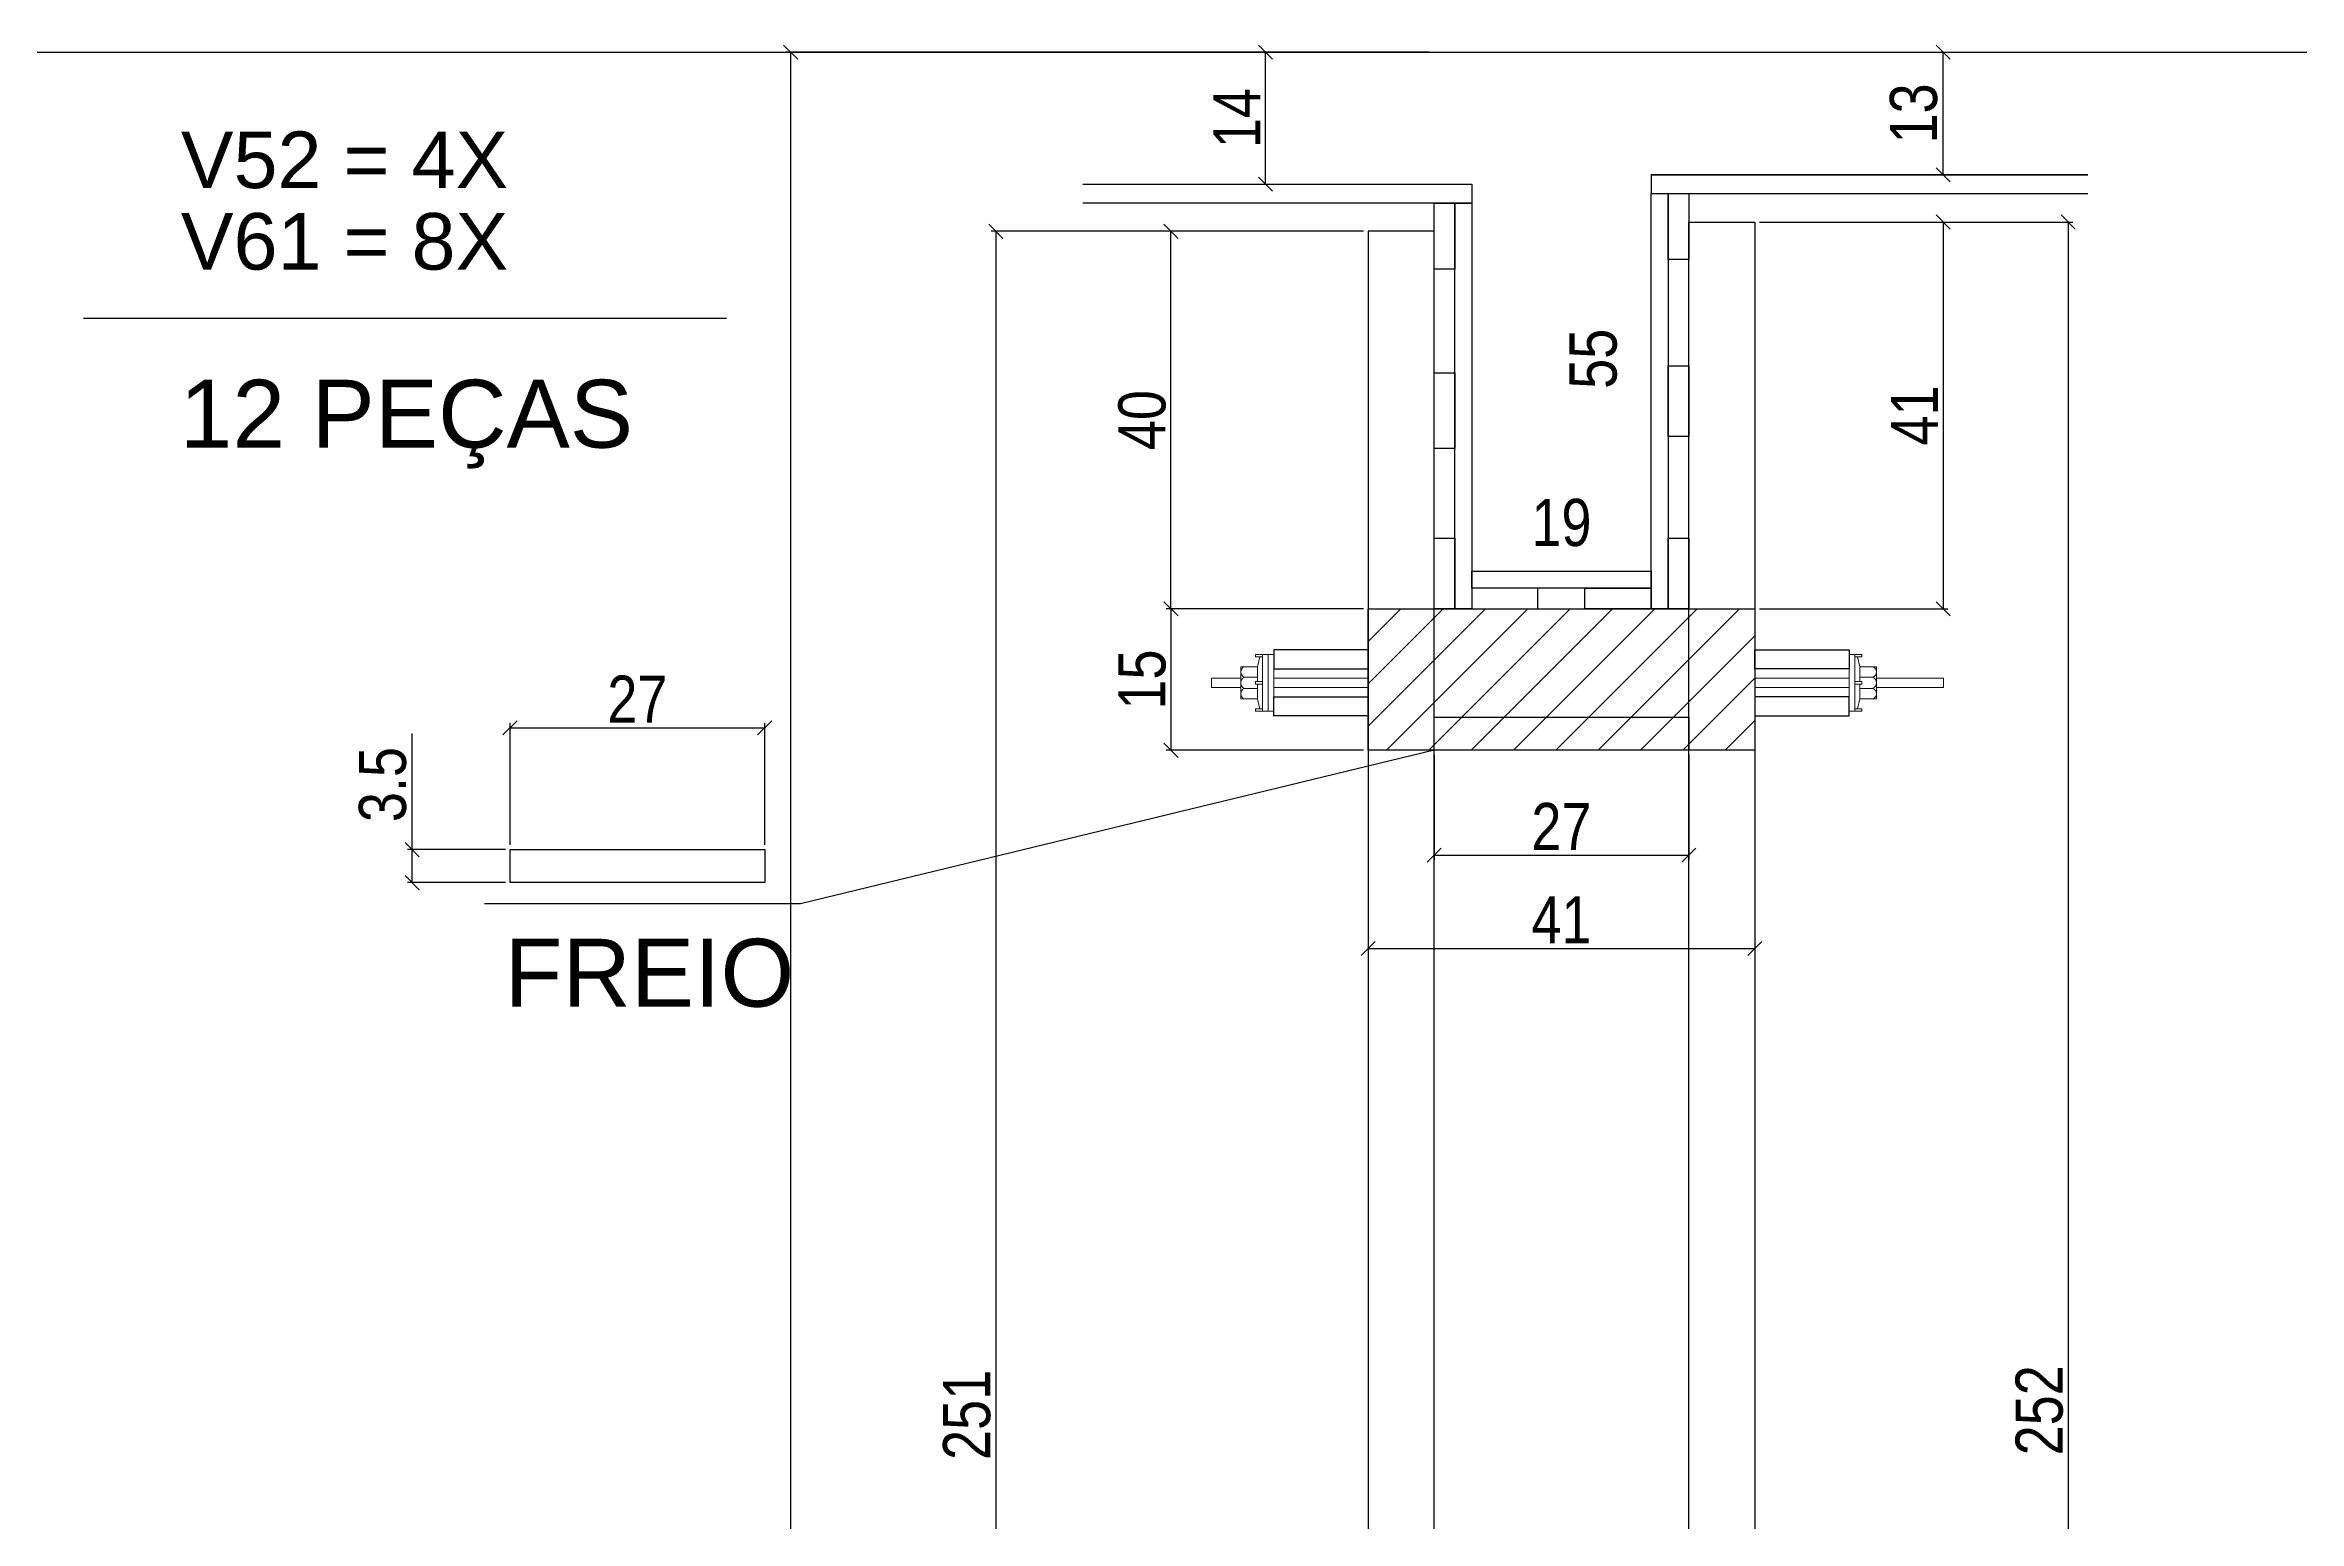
# Model space of a CAD drawing. Header units: millimetres. Extents: x 4248 to 7961, y 1155 to 5765.
# Drawn here: x 5755.7 to 6233.7, y 3849.4 to 4162.4 of the extents above; entities that cross this region are included whole.
import ezdxf

# ---------------------------------------------------------------- set-up
doc = ezdxf.new("R2010")
doc.units = ezdxf.units.MM
for name, color, linetype in [('1', 1, 'Continuous'), ('COTA', 241, 'Continuous'), ('GARFOS OK', 3, 'Continuous'), ('Painéis', 200, 'Continuous'), ('Resinado', 41, 'Continuous'), ('SARR_3.5x7', 81, 'Continuous'), ('SARR_7x7', 40, 'Continuous'), ('TIRAS REESCORAMENTO', 252, 'Continuous'), ('VIGAS', 3, 'Continuous')]:
    doc.layers.add(name, color=color, linetype=linetype)
doc.layers.add('BARRA_ANCORAGEM', color=1, linetype='Continuous', lineweight=15)
doc.styles.add('COTA TECNICA 2X', font='techl___.ttf', dxfattribs={"height": 10})
doc.styles.add('R80-50', font='arial.ttf', dxfattribs={"height": 10})
doc.dimstyles.new('SECAO', dxfattribs={"dimscale": 0.333333, "dimtxt": 5, "dimasz": 9, "dimexe": 3, "dimexo": 3, "dimgap": 3, "dimtad": 1, "dimdec": 1, "dimlfac": 0.5, "dimzin": 12, "dimdsep": 46, "dimtxsty": 'COTA TECNICA 2X', "dimblk1": 'OBLIQUE', "dimblk2": 'OBLIQUE', "dimsah": 1, "dimcen": 0.9, "dimclrd": 4, "dimclre": 4, "dimclrt": 240, "dimadec": 1, "dimazin": 3, "dimtfac": 1, "dimtdec": 1, "dimtmove": 0, "dimatfit": 3, "dimfxl": 1, "dimtolj": 1, "dimtzin": 12, "dimarcsym": 0})

# ---------------------------------------------------------------- blocks, each defined once
blk = doc.blocks.new('_Oblique')
at = {"layer": '1', "color": 0, "lineweight": -2}
blk.add_line((-0.5, -0.5), (0.5, 0.5), dxfattribs=at)
blk = doc.blocks.new('*D24')
at = {"layer": 'COTA', "color": 4, "lineweight": -2, "transparency": 16777216}
for p, q in [((6035.29, 4122.91), (5956.33, 4122.91)), ((5957.33, 4122.91), (5957.33, 3620.91)), ((6035.29, 3620.91), (5956.33, 3620.91))]:
    blk.add_line(p, q, dxfattribs=at)
at = {"layer": 'Defpoints', "color": 0, "transparency": 16777216}
for p in [(6036.29, 4122.91), (5957.33, 3620.91), (6036.29, 3620.91)]:
    blk.add_point(p, dxfattribs=at)
at = {"layer": 'COTA', "color": 4, "lineweight": -2, "transparency": 16777216, "xscale": 3, "yscale": 3, "zscale": 3}
for p, rotation in [((5957.33, 4122.91), 90), ((5957.33, 3620.91), 270)]:
    blk.add_blockref('_Oblique', p, dxfattribs=dict(at, rotation=rotation))
at = {"layer": 'COTA', "color": 240, "transparency": 16777216, "insert": (5951.22, 3871.91), "char_height": 10, "attachment_point": 5, "rotation": 90, "style": 'COTA TECNICA 2X'}
blk.add_mtext('\\A1;251', dxfattribs=at)
blk = doc.blocks.new('*D30')
at = {"layer": 'COTA', "color": 4, "lineweight": -2, "transparency": 16777216}
for p, q in [((6119.29, 4124.88), (6159.23, 4124.88)), ((6158.23, 4124.88), (6158.23, 4042.86)), ((6119.29, 4042.86), (6159.23, 4042.86))]:
    blk.add_line(p, q, dxfattribs=at)
at = {"layer": 'Defpoints', "color": 0, "transparency": 16777216}
for p in [(6118.29, 4124.88), (6118.29, 4042.86), (6158.23, 4042.86)]:
    blk.add_point(p, dxfattribs=at)
at = {"layer": 'COTA', "color": 4, "lineweight": -2, "transparency": 16777216, "xscale": 3, "yscale": 3, "zscale": 3}
for p, rotation in [((6158.23, 4124.88), 90), ((6158.23, 4042.86), 270)]:
    blk.add_blockref('_Oblique', p, dxfattribs=dict(at, rotation=rotation))
at = {"layer": 'COTA', "color": 240, "transparency": 16777216, "insert": (6152.15, 4083.87), "char_height": 10, "attachment_point": 5, "rotation": 90, "style": 'COTA TECNICA 2X'}
blk.add_mtext('\\A1;41', dxfattribs=at)
blk = doc.blocks.new('*D31')
at = {"layer": 'COTA', "color": 4, "lineweight": -2, "transparency": 16777216}
for p, q in [((6049.29, 4160.91), (5912.83, 4160.91)), ((5913.83, 4160.91), (5913.83, 3514.91)), ((6035.29, 3514.91), (5912.83, 3514.91))]:
    blk.add_line(p, q, dxfattribs=at)
at = {"layer": 'Defpoints', "color": 0, "transparency": 16777216}
for p in [(6050.29, 4160.91), (5913.83, 3514.91), (6036.29, 3514.91)]:
    blk.add_point(p, dxfattribs=at)
at = {"layer": 'COTA', "color": 4, "lineweight": -2, "transparency": 16777216, "xscale": 3, "yscale": 3, "zscale": 3}
for p, rotation in [((5913.83, 4160.91), 90), ((5913.83, 3514.91), 270)]:
    blk.add_blockref('_Oblique', p, dxfattribs=dict(at, rotation=rotation))
at = {"layer": 'COTA', "color": 240, "transparency": 16777216, "insert": (5907.61, 3837.91), "char_height": 10, "attachment_point": 5, "rotation": 90, "style": 'COTA TECNICA 2X'}
blk.add_mtext('\\A1;323', dxfattribs=at)
blk = doc.blocks.new('*D33')
at = {"layer": 'Defpoints', "color": 0, "transparency": 16777216}
for p in [(6083.33, 4160.91), (6090.18, 4160.91), (6083.33, 4050.86)]:
    blk.add_point(p, dxfattribs=at)
at = {"layer": 'COTA', "color": 240, "transparency": 16777216, "insert": (6084.07, 4095.88), "char_height": 10, "attachment_point": 5, "rotation": 90, "style": 'COTA TECNICA 2X'}
blk.add_mtext('\\A1;55', dxfattribs=at)
blk = doc.blocks.new('*D34')
at = {"layer": 'Defpoints', "color": 0, "transparency": 16777216}
for p in [(6058.29, 4055.01), (6096.29, 4055.01), (6096.29, 4055.01)]:
    blk.add_point(p, dxfattribs=at)
at = {"layer": 'COTA', "color": 240, "transparency": 16777216, "insert": (6077.29, 4061.1), "char_height": 10, "attachment_point": 5, "style": 'COTA TECNICA 2X'}
blk.add_mtext('\\A1;19', dxfattribs=at)
blk = doc.blocks.new('*D36')
at = {"layer": 'COTA', "color": 4, "lineweight": -2, "transparency": 16777216}
for p, q in [((6145.89, 4160.91), (6159.23, 4160.91)), ((6158.23, 4134.91), (6158.23, 4160.91)), ((6145.89, 4134.91), (6159.23, 4134.91))]:
    blk.add_line(p, q, dxfattribs=at)
at = {"layer": 'Defpoints', "color": 0, "transparency": 16777216}
for p in [(6144.89, 4160.91), (6158.23, 4160.91), (6144.89, 4134.91)]:
    blk.add_point(p, dxfattribs=at)
at = {"layer": 'COTA', "color": 4, "lineweight": -2, "transparency": 16777216, "xscale": 3, "yscale": 3, "zscale": 3}
for p, rotation in [((6158.23, 4160.91), 90), ((6158.23, 4134.91), 270)]:
    blk.add_blockref('_Oblique', p, dxfattribs=dict(at, rotation=rotation))
at = {"layer": 'COTA', "color": 240, "transparency": 16777216, "insert": (6152.01, 4147.91), "char_height": 10, "attachment_point": 5, "rotation": 90, "style": 'COTA TECNICA 2X'}
blk.add_mtext('\\A1;13', dxfattribs=at)
blk = doc.blocks.new('*D123')
at = {"layer": 'COTA', "color": 4, "lineweight": -2, "transparency": 16777216}
for p, q in [((6120.29, 4124.88), (6185.77, 4124.88)), ((6184.77, 4124.88), (6184.77, 3620.91)), ((6120.29, 3620.91), (6185.77, 3620.91))]:
    blk.add_line(p, q, dxfattribs=at)
at = {"layer": 'Defpoints', "color": 0, "transparency": 16777216}
for p in [(6119.29, 4124.88), (6119.29, 3620.91), (6184.77, 3620.91)]:
    blk.add_point(p, dxfattribs=at)
at = {"layer": 'COTA', "color": 4, "lineweight": -2, "transparency": 16777216, "xscale": 3, "yscale": 3, "zscale": 3}
for p, rotation in [((6184.77, 4124.88), 90), ((6184.77, 3620.91), 270)]:
    blk.add_blockref('_Oblique', p, dxfattribs=dict(at, rotation=rotation))
at = {"layer": 'COTA', "color": 240, "transparency": 16777216, "insert": (6178.66, 3872.9), "char_height": 10, "attachment_point": 5, "rotation": 90, "style": 'COTA TECNICA 2X'}
blk.add_mtext('\\A1;252', dxfattribs=at)
blk = doc.blocks.new('*D125')
at = {"layer": 'COTA', "color": 4, "lineweight": -2, "transparency": 16777216}
for p, q in [((6014.52, 4132.91), (6014.52, 4160.91)), ((6015.52, 4160.91), (6015.52, 4160.91)), ((6015.52, 4132.91), (6015.52, 4132.91))]:
    blk.add_line(p, q, dxfattribs=at)
at = {"layer": 'Defpoints', "color": 0, "transparency": 16777216}
for p in [(6014.52, 4160.91), (6014.52, 4160.91), (6014.52, 4132.91)]:
    blk.add_point(p, dxfattribs=at)
at = {"layer": 'COTA', "color": 4, "lineweight": -2, "transparency": 16777216, "xscale": 3, "yscale": 3, "zscale": 3}
for p, rotation in [((6014.52, 4160.91), 90), ((6014.52, 4132.91), 270)]:
    blk.add_blockref('_Oblique', p, dxfattribs=dict(at, rotation=rotation))
at = {"layer": 'COTA', "color": 240, "transparency": 16777216, "insert": (6008.45, 4146.91), "char_height": 10, "attachment_point": 5, "rotation": 90, "style": 'COTA TECNICA 2X'}
blk.add_mtext('\\A1;14', dxfattribs=at)
blk = doc.blocks.new('A$C51C4441F')
at = {"layer": 'BARRA_ANCORAGEM'}
for p, q in [((-2.25, 3.4), (-1.79, 5.5)), ((-2.25, 3.4), (-5.81, 3.39)), ((-5.81, 3.39), (-5.81, -3.39)), ((-2.25, 1.2), (-5.02, 1.2)), ((-2.25, 3.4), (-2.25, 3.4)), ((-2.25, 3.4), (-2.25, 0.25)), ((-2.25, -3.4), (-5.81, -3.39)), ((-2.25, -1.2), (-5.02, -1.2)), ((-2.25, -0.25), (-2.25, -3.4)), ((-2.25, -3.4), (-1.79, -5.5))]:
    blk.add_line(p, q, dxfattribs=at)
for points in [[(-2.7, 6), (-1.2, 6), (-1.2, 5.5), (-2.7, 5.5)], [(-1.2, -6), (0, -6), (0, 6), (-1.2, 6)], [(-2.7, 0.25), (-1.2, 0.25), (-1.2, -0.25), (-2.7, -0.25)], [(-2.7, -6), (-1.2, -6), (-1.2, -5.5), (-2.7, -5.5)]]:
    blk.add_lwpolyline(points, close=True, dxfattribs=at)
for centre, radius, start, end in [((-4.66, 2.3), 1.15, 107.7845, 252.2718), ((-4.52, 0), 1.3, 112.648, 247.4083), ((-4.66, -2.3), 1.15, 107.7845, 252.2718)]:
    blk.add_arc(centre, radius, start, end, dxfattribs=at)
blk = doc.blocks.new('*D143')
at = {"layer": 'COTA', "color": 4, "lineweight": -2, "transparency": 16777216}
for p, q in [((5833.55, 3991.79), (5833.55, 4016.39)), ((5853.33, 3991.79), (5832.55, 3991.79)), ((5833.55, 3984.79), (5833.55, 3991.79)), ((5853.33, 3984.79), (5832.55, 3984.79))]:
    blk.add_line(p, q, dxfattribs=at)
at = {"layer": 'Defpoints', "color": 0, "transparency": 16777216}
for p in [(5833.55, 3991.79), (5854.33, 3991.79), (5854.33, 3984.79)]:
    blk.add_point(p, dxfattribs=at)
at = {"layer": 'COTA', "color": 4, "lineweight": -2, "transparency": 16777216, "xscale": 3, "yscale": 3, "zscale": 3}
for p, rotation in [((5833.55, 3991.79), 90), ((5833.55, 3984.79), 270)]:
    blk.add_blockref('_Oblique', p, dxfattribs=dict(at, rotation=rotation))
at = {"layer": 'COTA', "color": 240, "transparency": 16777216, "insert": (5827.33, 4005.59), "char_height": 10, "attachment_point": 5, "rotation": 90, "style": 'COTA TECNICA 2X'}
blk.add_mtext('\\A1;3.5', dxfattribs=at)
blk = doc.blocks.new('*D427')
at = {"layer": 'COTA', "color": 4, "lineweight": -2, "transparency": 16777216}
for p, q in [((5854.33, 3992.79), (5854.33, 4018.63)), ((5854.33, 4017.63), (5908.33, 4017.63)), ((5908.33, 3992.79), (5908.33, 4018.63))]:
    blk.add_line(p, q, dxfattribs=at)
at = {"layer": 'Defpoints', "color": 0, "transparency": 16777216}
for p in [(5908.33, 4017.63), (5854.33, 3991.79), (5908.33, 3991.79)]:
    blk.add_point(p, dxfattribs=at)
at = {"layer": 'COTA', "color": 4, "lineweight": -2, "transparency": 16777216, "xscale": 3, "yscale": 3, "zscale": 3, "rotation": 180}
blk.add_blockref('_Oblique', (5854.33, 4017.63), dxfattribs=at)
at = {"layer": 'COTA', "color": 4, "lineweight": -2, "transparency": 16777216, "xscale": 3, "yscale": 3, "zscale": 3}
blk.add_blockref('_Oblique', (5908.33, 4017.63), dxfattribs=at)
at = {"layer": 'COTA', "color": 240, "transparency": 16777216, "insert": (5881.33, 4023.7), "char_height": 10, "attachment_point": 5, "style": 'COTA TECNICA 2X'}
blk.add_mtext('\\A1;27', dxfattribs=at)
blk = doc.blocks.new('*D146')
at = {"layer": 'COTA', "color": 4, "lineweight": -2, "transparency": 16777216}
for p, q in [((6035.29, 4122.91), (5993.49, 4122.91)), ((5994.49, 4042.86), (5994.49, 4122.91)), ((6035.29, 4042.86), (5993.49, 4042.86))]:
    blk.add_line(p, q, dxfattribs=at)
at = {"layer": 'Defpoints', "color": 0, "transparency": 16777216}
for p in [(5994.49, 4122.91), (6036.29, 4122.91), (6036.29, 4042.86)]:
    blk.add_point(p, dxfattribs=at)
at = {"layer": 'COTA', "color": 4, "lineweight": -2, "transparency": 16777216, "xscale": 3, "yscale": 3, "zscale": 3}
for p, rotation in [((5994.49, 4122.91), 90), ((5994.49, 4042.86), 270)]:
    blk.add_blockref('_Oblique', p, dxfattribs=dict(at, rotation=rotation))
at = {"layer": 'COTA', "color": 240, "transparency": 16777216, "insert": (5988.39, 4082.88), "char_height": 10, "attachment_point": 5, "rotation": 90, "style": 'COTA TECNICA 2X'}
blk.add_mtext('\\A1;40', dxfattribs=at)
blk = doc.blocks.new('*D147')
at = {"layer": 'COTA', "color": 4, "lineweight": -2, "transparency": 16777216}
for p, q in [((6035.29, 4042.86), (5993.49, 4042.86)), ((5994.49, 4042.86), (5994.49, 4012.86)), ((6035.29, 4012.86), (5993.49, 4012.86))]:
    blk.add_line(p, q, dxfattribs=at)
at = {"layer": 'Defpoints', "color": 0, "transparency": 16777216}
for p in [(6036.29, 4042.86), (5994.49, 4012.86), (6036.29, 4012.86)]:
    blk.add_point(p, dxfattribs=at)
at = {"layer": 'COTA', "color": 4, "lineweight": -2, "transparency": 16777216, "xscale": 3, "yscale": 3, "zscale": 3}
for p, rotation in [((5994.49, 4042.86), 90), ((5994.49, 4012.86), 270)]:
    blk.add_blockref('_Oblique', p, dxfattribs=dict(at, rotation=rotation))
at = {"layer": 'COTA', "color": 240, "transparency": 16777216, "insert": (5988.38, 4027.86), "char_height": 10, "attachment_point": 5, "rotation": 90, "style": 'COTA TECNICA 2X'}
blk.add_mtext('\\A1;15', dxfattribs=at)
blk = doc.blocks.new('*D148')
at = {"layer": 'COTA', "color": 4, "lineweight": -2, "transparency": 16777216}
for p, q in [((6050.29, 4011.86), (6050.29, 3989.62)), ((6104.29, 4011.86), (6104.29, 3989.62)), ((6050.29, 3990.62), (6104.29, 3990.62))]:
    blk.add_line(p, q, dxfattribs=at)
at = {"layer": 'Defpoints', "color": 0, "transparency": 16777216}
for p in [(6050.29, 4012.86), (6104.29, 4012.86), (6104.29, 3990.62)]:
    blk.add_point(p, dxfattribs=at)
at = {"layer": 'COTA', "color": 4, "lineweight": -2, "transparency": 16777216, "xscale": 3, "yscale": 3, "zscale": 3, "rotation": 180}
blk.add_blockref('_Oblique', (6050.29, 3990.62), dxfattribs=at)
at = {"layer": 'COTA', "color": 4, "lineweight": -2, "transparency": 16777216, "xscale": 3, "yscale": 3, "zscale": 3}
blk.add_blockref('_Oblique', (6104.29, 3990.62), dxfattribs=at)
at = {"layer": 'COTA', "color": 240, "transparency": 16777216, "insert": (6077.29, 3996.69), "char_height": 10, "attachment_point": 5, "style": 'COTA TECNICA 2X'}
blk.add_mtext('\\A1;27', dxfattribs=at)
blk = doc.blocks.new('*D149')
at = {"layer": 'COTA', "color": 4, "lineweight": -2, "transparency": 16777216}
for p, q in [((6036.29, 4011.86), (6036.29, 3969.83)), ((6118.29, 4011.86), (6118.29, 3969.83)), ((6036.29, 3970.83), (6118.29, 3970.83))]:
    blk.add_line(p, q, dxfattribs=at)
at = {"layer": 'Defpoints', "color": 0, "transparency": 16777216}
for p in [(6036.29, 4012.86), (6118.29, 4012.86), (6118.29, 3970.83)]:
    blk.add_point(p, dxfattribs=at)
at = {"layer": 'COTA', "color": 4, "lineweight": -2, "transparency": 16777216, "xscale": 3, "yscale": 3, "zscale": 3, "rotation": 180}
blk.add_blockref('_Oblique', (6036.29, 3970.83), dxfattribs=at)
at = {"layer": 'COTA', "color": 4, "lineweight": -2, "transparency": 16777216, "xscale": 3, "yscale": 3, "zscale": 3}
blk.add_blockref('_Oblique', (6118.29, 3970.83), dxfattribs=at)
at = {"layer": 'COTA', "color": 240, "transparency": 16777216, "insert": (6077.29, 3976.9), "char_height": 10, "attachment_point": 5, "style": 'COTA TECNICA 2X'}
blk.add_mtext('\\A1;41', dxfattribs=at)

msp = doc.modelspace()

# ---------------------------------------------------------------- hatches: boundary and pattern name
at = {"layer": 'COTA'}
h = msp.add_hatch(dxfattribs=at)
h.set_pattern_fill('ANSI31', color=256, scale=2, style=0)
h.set_pattern_definition([(45, (-18578.659, -209254.209), (-4.49012806, 4.49012806), [])])
h.paths.add_polyline_path([(6118.29, 4012.86), (6118.29, 4042.86), (6036.29, 4042.86), (6036.29, 4012.86)])

# ---------------------------------------------------------------- linework, layer by layer
at = {"layer": 'BARRA_ANCORAGEM'}
for points in [[(6015.09, 4033.16), (6016.29, 4033.16), (6016.29, 4021.16), (6015.09, 4021.16)], [(6139.49, 4033.16), (6138.29, 4033.16), (6138.29, 4021.16), (6139.49, 4021.16)], [(6003.09, 4026.16), (6009.28, 4026.16), (6009.28, 4028.16), (6003.09, 4028.16)], [(6016.29, 4026.16), (6036.29, 4026.16), (6036.29, 4028.16), (6016.29, 4028.16)], [(6138.29, 4026.16), (6118.29, 4026.16), (6118.29, 4028.16), (6138.29, 4028.16)], [(6144.11, 4026.16), (6158.29, 4026.16), (6158.29, 4028.16), (6144.11, 4028.16)]]:
    msp.add_lwpolyline(points, close=True, dxfattribs=at)
at = {"layer": 'COTA', "color": 1}
msp.add_line((4247.57, 4160.91), (7744.04, 4160.91), dxfattribs=at)
at = {"layer": 'GARFOS OK', "color": 3}
for p, q in [((6050.29, 4012.86), (5915.93, 3980.26)), ((5915.93, 3980.26), (5848.91, 3980.26))]:
    msp.add_line(p, q, dxfattribs=at)
at = {"layer": 'Painéis'}
msp.add_lwpolyline([(6118.29, 4012.86), (6036.29, 4012.86), (6036.29, 4042.86), (6118.29, 4042.86)], close=True, dxfattribs=at)
at = {"layer": 'Resinado'}
msp.add_line((6096.29, 4134.91), (6188.95, 4134.91), dxfattribs=at)
at = {"layer": 'SARR_3.5x7', "linetype": 'Continuous'}
msp.add_lwpolyline([(5854.33, 3991.79), (5908.33, 3991.79), (5908.33, 3984.79), (5854.33, 3984.79)], close=True, dxfattribs=at)
at = {"layer": 'SARR_7x7', "linetype": 'Continuous'}
for points in [[(6118.29, 3620.91), (6104.29, 3620.91), (6104.29, 4124.88), (6118.29, 4124.88)], [(6036.29, 3620.91), (6050.29, 3620.91), (6050.29, 4122.91), (6036.29, 4122.91)], [(6050.29, 4019.86), (6104.29, 4019.86), (6104.29, 4012.86), (6050.29, 4012.86)]]:
    msp.add_lwpolyline(points, close=True, dxfattribs=at)
at = {"layer": 'TIRAS REESCORAMENTO', "linetype": 'ByBlock'}
for p, q in [((5975.81, 4160.91), (6189.44, 4160.91)), ((6096.29, 4130.91), (6188.95, 4130.91))]:
    msp.add_line(p, q, dxfattribs=at)
for points in [[(6188.95, 4134.91), (6096.29, 4134.91), (6096.29, 4130.91), (6188.95, 4130.91)], [(5975.81, 4132.91), (6058.29, 4132.91), (6058.29, 4128.91), (5975.81, 4128.91)], [(6099.89, 4042.86), (6096.29, 4042.86), (6096.29, 4130.91), (6099.89, 4130.91), (6099.89, 4042.86)], [(6058.29, 4042.86), (6054.69, 4042.86), (6054.69, 4128.91), (6058.29, 4128.91), (6058.29, 4042.86)]]:
    msp.add_lwpolyline(points, dxfattribs=at)
for points in [[(6099.89, 4130.91), (6104.29, 4130.91), (6104.29, 4116.91), (6099.89, 4116.91)], [(6050.29, 4128.91), (6054.69, 4128.91), (6054.69, 4114.91), (6050.29, 4114.91)], [(6050.29, 4092.88), (6054.69, 4092.88), (6054.69, 4076.88), (6050.29, 4076.88)], [(6099.89, 4094.38), (6104.29, 4094.38), (6104.29, 4079.38), (6099.89, 4079.38)], [(6050.29, 4057.86), (6054.69, 4057.86), (6054.69, 4042.86), (6050.29, 4042.86)], [(6099.89, 4057.86), (6104.29, 4057.86), (6104.29, 4042.86), (6099.89, 4042.86)], [(6096.29, 4047.26), (6058.29, 4047.26), (6058.29, 4050.86), (6096.29, 4050.86)], [(6072.29, 4042.86), (6072.29, 4047.26), (6058.29, 4047.26), (6058.29, 4042.86)], [(6082.26, 4042.86), (6082.26, 4047.26), (6096.29, 4047.26), (6096.29, 4042.86)], [(6016.29, 4030.16), (6036.29, 4030.16), (6036.29, 4034.16), (6016.29, 4034.16)], [(6138.29, 4030.16), (6118.29, 4030.16), (6118.29, 4034.16), (6138.29, 4034.16)], [(6016.29, 4024.16), (6036.29, 4024.16), (6036.29, 4020.16), (6016.29, 4020.16)], [(6138.29, 4024.16), (6118.29, 4024.16), (6118.29, 4020.16), (6138.29, 4020.16)]]:
    msp.add_lwpolyline(points, close=True, dxfattribs=at)
at = {"layer": 'VIGAS', "color": 7}
msp.add_line((5763.86, 4104.48), (5900.23, 4104.48), dxfattribs=at)

# ---------------------------------------------------------------- block references
at = {"layer": 'BARRA_ANCORAGEM', "xscale": -1, "rotation": 180}
msp.add_blockref('A$C51C4441F', (6015.09, 4027.16), dxfattribs=at)
at = {"layer": 'BARRA_ANCORAGEM', "xscale": -1}
msp.add_blockref('A$C51C4441F', (6138.29, 4027.16), dxfattribs=at)

# ---------------------------------------------------------------- texts
at = {"layer": 'VIGAS', "color": 7, "style": 'R80-50'}
for s, p in [('V52 = 4X', (5784.51, 4132.08)), ('V61 = 8X', (5784.51, 4114.79))]:
    msp.add_text(s, height=12, dxfattribs=at).set_placement(p)
at = {"layer": 'VIGAS', "color": 7, "char_height": 14.4, "attachment_point": 1, "style": 'R80-50'}
for s, insert in [('12 PEÇAS', (5784.26, 4091.43)), ('FREIO', (5853.14, 3972.88))]:
    msp.add_mtext_dynamic_manual_height_columns(s, width=162.221, gutter_width=50, heights=[0], dxfattribs=dict(at, insert=insert))

# ---------------------------------------------------------------- dimensions: what is measured, and where the dimension line sits
at = {"layer": 'COTA', "color": 3}
for base, p1, p2, picture, middle in [((5913.83, 3514.91), (6050.29, 4160.91), (6036.29, 3514.91), '*D31', (5907.61, 3837.91)), ((6014.52, 4160.91), (6014.52, 4132.91), (6014.52, 4160.91), '*D125', (6008.45, 4146.91)), ((6158.23, 4160.91), (6144.89, 4134.91), (6144.89, 4160.91), '*D36', (6152.01, 4147.91)), ((6158.23, 4042.86), (6118.29, 4124.88), (6118.29, 4042.86), '*D30', (6152.15, 4083.87)), ((6184.77, 3620.91), (6119.29, 4124.88), (6119.29, 3620.91), '*D123', (6178.66, 3872.9)), ((5957.33, 3620.91), (6036.29, 4122.91), (6036.29, 3620.91), '*D24', (5951.22, 3871.91)), ((5994.49, 4122.91), (6036.29, 4042.86), (6036.29, 4122.91), '*D146', (5988.39, 4082.88)), ((5994.49, 4012.86), (6036.29, 4042.86), (6036.29, 4012.86), '*D147', (5988.38, 4027.86)), ((5833.55, 3991.79), (5854.33, 3984.79), (5854.33, 3991.79), '*D143', (5827.33, 4005.59))]:
    dim = msp.add_linear_dim(base=base, p1=p1, p2=p2, angle=90, dimstyle='SECAO', dxfattribs=at)
    dim.commit()
    dim.dimension.update_dxf_attribs({"geometry": picture, "text_midpoint": middle})
dim = msp.add_linear_dim(base=(6090.18, 4160.91), p1=(6083.33, 4050.86), p2=(6083.33, 4160.91), angle=90, dimstyle='SECAO', override={"dimse1": 1, "dimse2": 1, "dimsd1": 1, "dimsd2": 1}, dxfattribs=at)
dim.commit()
dim.dimension.update_dxf_attribs({"geometry": '*D33', "text_midpoint": (6090.18, 4095.88), "dimtype": 160})
dim = msp.add_linear_dim(base=(6096.29, 4055.01), p1=(6058.29, 4055.01), p2=(6096.29, 4055.01), dimstyle='SECAO', override={"dimse1": 1, "dimse2": 1, "dimsd1": 1, "dimsd2": 1}, dxfattribs=at)
dim.commit()
dim.dimension.update_dxf_attribs({"geometry": '*D34', "text_midpoint": (6077.29, 4061.1)})
for base, p1, p2, picture, middle in [((5908.33, 4017.63), (5854.33, 3991.79), (5908.33, 3991.79), '*D427', (5881.33, 4023.7)), ((6118.29, 3970.83), (6036.29, 4012.86), (6118.29, 4012.86), '*D149', (6077.29, 3976.9)), ((6104.29, 3990.62), (6050.29, 4012.86), (6104.29, 4012.86), '*D148', (6077.29, 3996.69))]:
    dim = msp.add_linear_dim(base=base, p1=p1, p2=p2, dimstyle='SECAO', dxfattribs=at)
    dim.commit()
    dim.dimension.update_dxf_attribs({"geometry": picture, "text_midpoint": middle})

doc.saveas('drawing.dxf')
